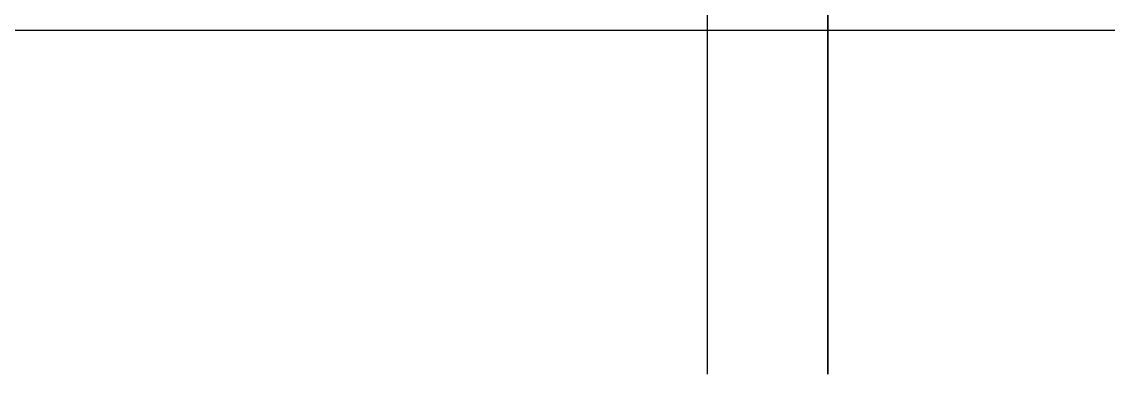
# Model space of a CAD drawing. Header units: millimetres. Extents: x 7294529 to 7346664, y 234399 to 276449.
# Drawn here: x 7304605 to 7305238, y 252054 to 252259 of the extents above; entities that cross this region are included whole.
import ezdxf
from ezdxf.xclip import XClip

# ---------------------------------------------------------------- set-up
doc = ezdxf.new("R2010")
doc.units = ezdxf.units.MM
doc.header["$LTSCALE"] = 100
doc.header["$XCLIPFRAME"] = 2
doc.linetypes.add('U-39B-EX$0$CEN', pattern=[62, 60, -1, 0, -1])
for name, color, linetype in [('BP', 7, 'Continuous'), ('U-39B-EX$0$CEN', 1, 'U-39B-EX$0$CEN'), ('U-39B-EX$0$S-ELE', 4, 'Continuous')]:
    doc.layers.add(name, color=color, linetype=linetype)
doc.layers.add('U-39B-EX$0$MC', color=152, linetype='Continuous', plot=False)

# ---------------------------------------------------------------- blocks, each defined once
blk = doc.blocks.new('U-39B-EX$0$S-CEN')
at = {"layer": 'U-39B-EX$0$S-ELE', "color": 8, "linetype": 'U-39B-EX$0$CEN'}
blk.add_line((-1065, 9430), (-1065, 7730), dxfattribs=at)
blk = doc.blocks.new('U-39B-EX', base_point=(0, 0))
at = {"layer": 'U-39B-EX$0$CEN'}
blk.add_line((-1065, -1500), (-1065, 200), dxfattribs=at)
at = {"layer": 'U-39B-EX$0$MC'}
for p, q in [((-1135, -1500), (-1135, 200)), ((0, -1300), (-3405, -1300))]:
    blk.add_line(p, q, dxfattribs=at)
at = {"layer": 'U-39B-EX$0$S-ELE'}
blk.add_blockref('U-39B-EX$0$S-CEN', (0, -9230), dxfattribs=at)

msp = doc.modelspace()

# ---------------------------------------------------------------- block references
at = {"layer": 'BP'}
ref = msp.add_blockref('U-39B-EX', (7306139.36, 253554.38), dxfattribs=at)
XClip(ref).set_block_clipping_path([(-7279.9999999991, 1285.0000000001), (-3835.7908654474, 1285.0000000001), (-3335.7908654474, 784.9999999997), (144.2091345536, 784.9999999997), (144.2091345536, -9729.9999999999), (-7279.9999999991, -9729.9999999999)])

doc.saveas('drawing.dxf')
